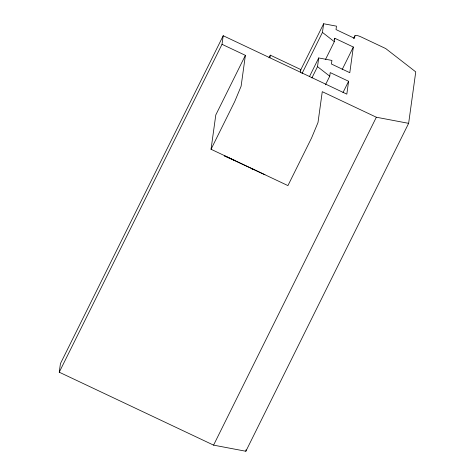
<?xml version="1.0" encoding="UTF-8"?>
<svg xmlns="http://www.w3.org/2000/svg" width="475" height="475" viewBox="0 0 475 475"><rect width="100%" height="100%" fill="white"/><g stroke="black" fill="none" stroke-linecap="round" stroke-linejoin="round"><path stroke-width="0.71" d="M353.578 38.481L354.896 35.827A6.858 1.645 26.4 0 1 361.315 37.032L385.73 48.569L415.75 71.891L408.631 123.346L245.854 451.25L213.578 445.134L59.25 372.204L60.432 363.63L223.208 35.726L346.821 94.139L348.603 81.278L330.238 72.598L329.739 76.19L325.458 84.817M59.25 372.204L222.021 44.306L223.208 35.726M408.631 123.346L376.348 117.23L322.27 91.675L317.995 122.55L311.6 137.904L287.927 185.6L211.042 149.269L215.792 114.962L245.385 55.343L222.021 44.306M245.385 55.343L241.11 86.218L234.715 101.573L211.042 149.269M269.937 57.807L270.305 55.159L300.835 69.588L300.467 72.236M245.854 451.25L246.062 449.777M311.909 77.936L317.514 66.654L318.719 57.95L331.924 60.432L331.425 64.024L349.79 72.699L353.341 47.037L334.804 38.273L334.145 39.603M302.011 73.566L322.442 32.413L323.641 23.75L336.478 26.161L336.009 29.575L354.546 38.333L354.896 35.827M325.434 59.607L334.329 41.687L334.804 38.273M268.987 57.807L270.305 55.159M300.574 70.217L323.641 23.75M252.13 169.611L252.783 168.287M309.492 76.534L318.719 57.95M342.142 69.605L353.341 47.037M343.003 92.56L348.603 81.278M213.578 445.134L376.348 117.23M234.407 160.307L224.36 155.812L264.931 174.735M322.442 32.413L334.329 41.687M317.514 66.654L329.739 76.19"/></g></svg>
